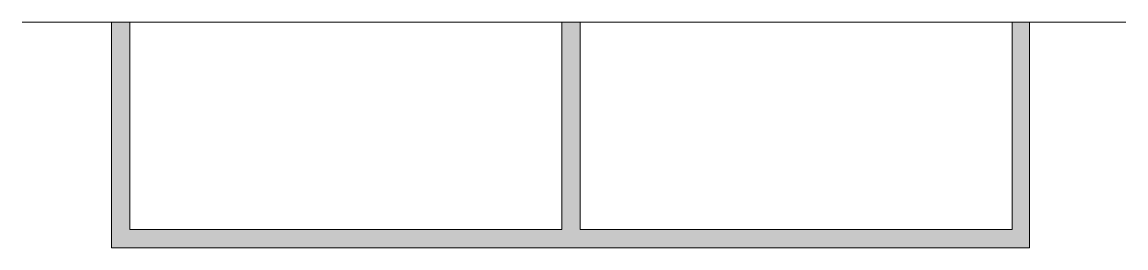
# Model space of a CAD drawing. Header units: metres. Extents: x 11 to 389, y 106 to 183.
import ezdxf

# ---------------------------------------------------------------- set-up
doc = ezdxf.new("R2010")
doc.units = ezdxf.units.M
doc.layers.add('FILL_WHITE_FFFFFF', color=7, linetype='Continuous', true_color=0xffffff)
doc.layers.add('STROKE_WHITE_FFFFFF', color=7, linetype='Continuous', true_color=0xffffff)

msp = doc.modelspace()

# ---------------------------------------------------------------- hatches: boundary and pattern name
at = {"layer": 'FILL_WHITE_FFFFFF', "true_color": 0xffffff}
h = msp.add_hatch(color=7, dxfattribs=at)
h.dxf.hatch_style = 1
h.paths.add_polyline_path([(41.85, 106.35), (41.85, 183.45), (48.15, 183.45), (48.15, 112.65), (196.05, 112.65), (196.05, 183.45), (202.35, 183.45), (202.35, 112.65), (350.25, 112.65), (350.25, 183.45), (356.25, 183.45), (356.25, 106.35), (41.85, 106.35)])

# ---------------------------------------------------------------- linework, layer by layer
at = {"layer": 'FILL_WHITE_FFFFFF', "lineweight": 0, "true_color": 0xffffff}
msp.add_lwpolyline([(41.85, 106.35), (41.85, 183.45), (48.15, 183.45), (48.15, 112.65), (196.05, 112.65), (196.05, 183.45), (202.35, 183.45), (202.35, 112.65), (350.25, 112.65), (350.25, 183.45), (356.25, 183.45), (356.25, 106.35)], close=True, dxfattribs=at)
at = {"layer": 'STROKE_WHITE_FFFFFF', "lineweight": 0, "true_color": 0xffffff}
msp.add_lwpolyline([(11.25, 183.45), (389.25, 183.45)], dxfattribs=at)

doc.saveas('drawing.dxf')
